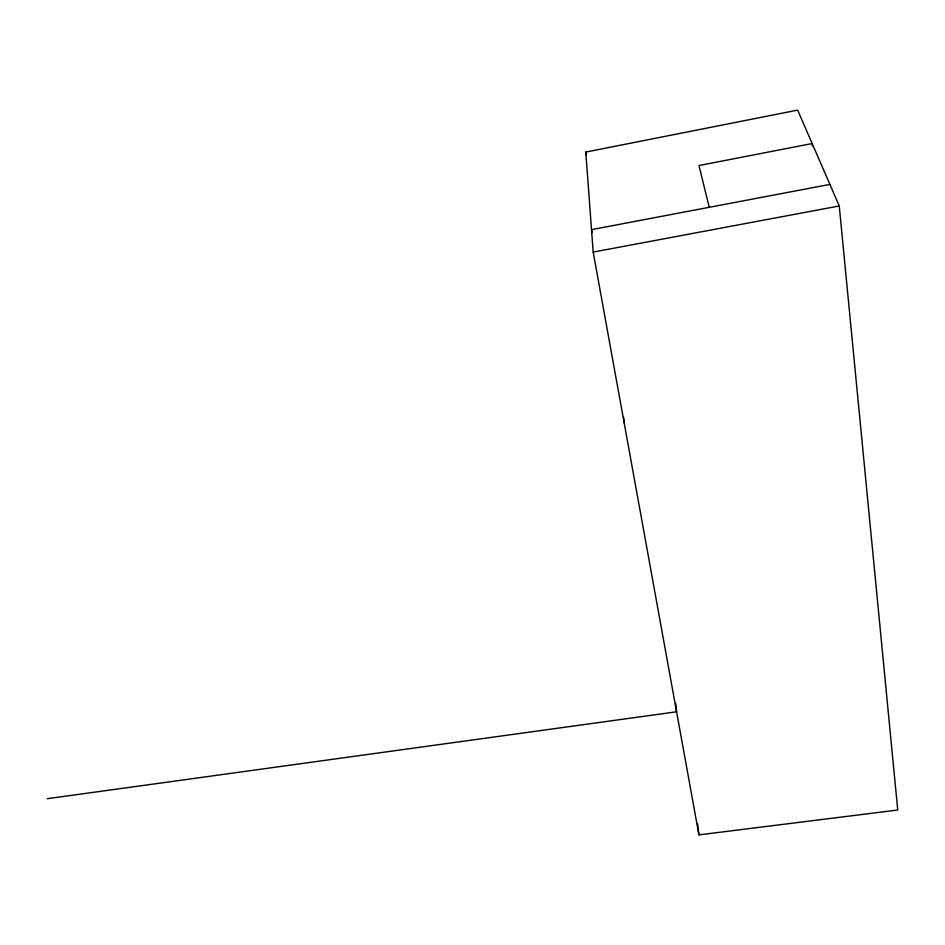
<?xml version="1.0" encoding="UTF-8"?>
<svg xmlns="http://www.w3.org/2000/svg" width="945" height="945" viewBox="0 0 945 945"><rect width="100%" height="100%" fill="white"/><g stroke="black" fill="none" stroke-linecap="round" stroke-linejoin="round"><path stroke-width="1.42" d="M585.782 152.062L797.663 110.116L839.255 205.963L897.75 810.019L698.922 834.884L593.177 252.079L585.782 152.062L586.302 154.968M829.899 184.405L591.511 229.647L592.042 232.529M593.177 252.079L839.255 205.963M47.25 798.714L676.585 711.798L675.616 703.375M709.234 207.309L698.969 165.54L812.168 143.545L812.464 146.463M697.552 823.603L698.922 834.884M623.641 417.206L624.184 423.006"/></g></svg>
